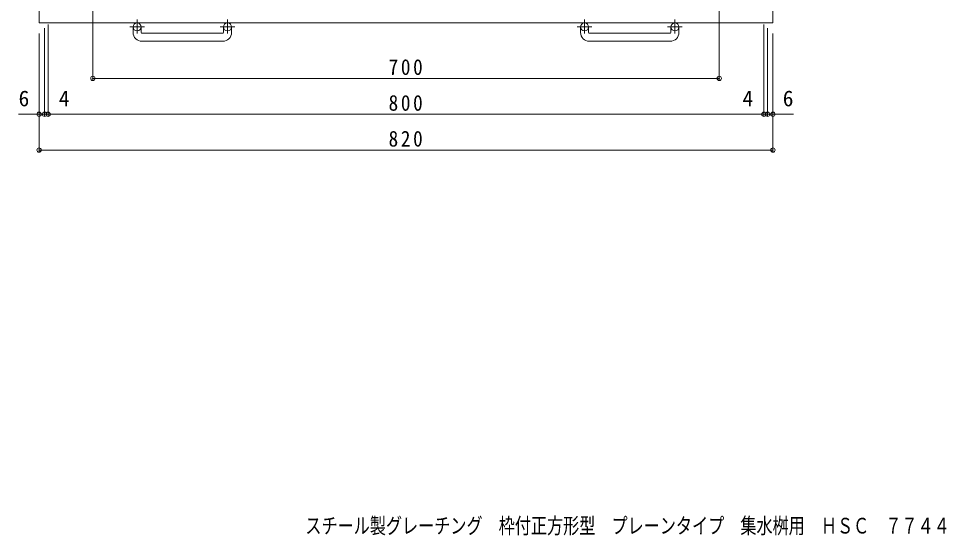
# Model space of a CAD drawing. Units: millimetres at full size, sheet at 1:6; details may follow other scales. Extents: x -857 to 1048, y -820 to 811.
# Drawn here: x -857 to 180, y -820 to -242 of the extents above; entities that cross this region are included whole.
import ezdxf
from ezdxf.enums import TextEntityAlignment as Align

# ---------------------------------------------------------------- set-up
doc = ezdxf.new("R2010")
doc.units = ezdxf.units.MM
doc.header["$LTSCALE"] = 6
doc.header["$PDMODE"] = 32
doc.header["$PDSIZE"] = 4.8
doc.linetypes.add('CHAIN1', pattern=[8, 5, -1, 1, -1])
doc.layers.add('A-1_ピット', color=2, linetype='Continuous', lineweight=9)
doc.layers.add('A-4_寸法', color=7, linetype='Continuous', lineweight=9)
doc.layers.add('F-5_F-5ﾚｲﾔ', color=2, linetype='Continuous')
doc.styles.add('ＭＳ ゴシック', font='')
doc.styles.get('ＭＳ ゴシック').set_extended_font_data('MS Gothic')

msp = doc.modelspace()

# ---------------------------------------------------------------- linework, layer by layer
at = {"layer": 'A-1_ピット'}
for p, q in [((-834.191, 572.754), (-834.191, -247.246)), ((-14.191, -247.246), (-14.191, 572.754)), ((-834.191, -247.246), (-14.191, -247.246)), ((-729.191, -257.847), (-729.191, -251.746)), ((-720.192, -257.847), (-720.192, -251.746)), ((-719.191, -258.847), (-629.191, -258.847)), ((-628.191, -257.847), (-628.191, -251.746)), ((-619.191, -257.847), (-619.191, -251.746)), ((-229.191, -257.847), (-229.191, -251.746)), ((-220.192, -257.847), (-220.192, -251.746)), ((-219.191, -258.847), (-129.191, -258.847)), ((-128.191, -257.847), (-128.191, -251.746)), ((-119.191, -257.847), (-119.191, -251.746)), ((-629.191, -267.846), (-719.191, -267.846)), ((-129.191, -267.846), (-219.191, -267.846))]:
    msp.add_line(p, q, dxfattribs=at)
at = {"layer": 'A-1_ピット', "linetype": 'CHAIN1'}
for p, q in [((-724.691, -243.639), (-724.691, -259.236)), ((-623.691, -243.639), (-623.691, -259.236)), ((-224.691, -243.639), (-224.691, -259.236)), ((-123.691, -243.639), (-123.691, -259.236)), ((-716.528, -251.746), (-732.936, -251.746)), ((-615.529, -251.746), (-631.935, -251.746)), ((-216.528, -251.746), (-232.935, -251.746)), ((-115.529, -251.746), (-131.935, -251.746))]:
    msp.add_line(p, q, dxfattribs=at)
at = {"layer": 'A-1_ピット'}
for centre in [(-724.691, -251.746), (-623.691, -251.746), (-224.691, -251.746), (-123.691, -251.746)]:
    msp.add_circle(centre, 4.5, dxfattribs=at)
for centre, radius, start, end in [((-719.191, -257.847), 10, 180, 270), ((-719.191, -257.847), 1, 180, 270), ((-629.191, -257.847), 10, 270, 0), ((-629.191, -257.847), 1, 270, 0), ((-219.191, -257.847), 10, 180, 270), ((-219.191, -257.847), 1, 180, 270), ((-129.191, -257.847), 10, 270, 0), ((-129.191, -257.847), 1, 270, 0)]:
    msp.add_arc(centre, radius, start, end, dxfattribs=at)
at = {"layer": 'A-4_寸法'}
for p, q in [((-774.191, -311.046), (-774.191, -199.246)), ((-74.191, -311.046), (-74.191, -199.246)), ((-828.191, -351.046), (-828.191, -253.246)), ((-824.191, -351.046), (-824.191, -249.246)), ((-24.191, -351.046), (-24.191, -249.246)), ((-20.192, -351.046), (-20.192, -253.246)), ((-834.191, -391.046), (-834.191, -259.246)), ((-14.191, -391.046), (-14.191, -259.246)), ((-774.191, -309.246), (-74.191, -309.246)), ((-834.191, -349.246), (-857.191, -349.246)), ((-834.191, -349.246), (-828.191, -349.246)), ((-828.191, -349.246), (-824.191, -349.246)), ((-824.191, -349.246), (-24.191, -349.246)), ((-24.191, -349.246), (-20.192, -349.246)), ((-20.192, -349.246), (-14.191, -349.246)), ((-14.191, -349.246), (8.809, -349.246)), ((-834.191, -389.246), (-14.191, -389.246))]:
    msp.add_line(p, q, dxfattribs=at)
for p in [(-774.191, -309.246), (-74.191, -309.246), (-834.191, -349.246), (-828.191, -349.246), (-824.191, -349.246), (-24.191, -349.246), (-20.192, -349.246), (-14.191, -349.246), (-834.191, -389.246), (-14.191, -389.246)]:
    msp.add_point(p, dxfattribs=at)

# ---------------------------------------------------------------- texts
at = {"layer": 'A-4_寸法', "color": 2, "style": 'ＭＳ ゴシック'}
for s, p in [('6', (-857.191, -345.646)), ('4', (-812.191, -345.646)), ('4', (-48.191, -345.646)), ('6', (-3.191, -345.646))]:
    msp.add_text(s, height=17.6, dxfattribs=at).set_placement(p, align=Align.BOTTOM_LEFT)
at = {"layer": 'A-4_寸法', "color": 2, "char_height": 17.6, "attachment_point": 7, "style": 'ＭＳ ゴシック'}
for s, insert in [('\\T1.27;\\W0.9;700', (-443.691, -305.646)), ('\\T1.27;\\W0.9;800', (-443.691, -345.646)), ('\\T1.27;\\W0.9;820', (-443.691, -385.646))]:
    msp.add_mtext(s, dxfattribs=dict(at, insert=insert))
at = {"layer": 'F-5_F-5ﾚｲﾔ', "style": 'ＭＳ ゴシック', "width": 0.75}
msp.add_text('スチール製グレーチング\u3000枠付正方形型\u3000プレーンタイプ\u3000集水桝用\u3000ＨＳＣ\u3000７７４４', height=17.6, dxfattribs=at).set_placement((-536.7, -822.782), align=Align.BOTTOM_LEFT)

doc.saveas('drawing.dxf')
